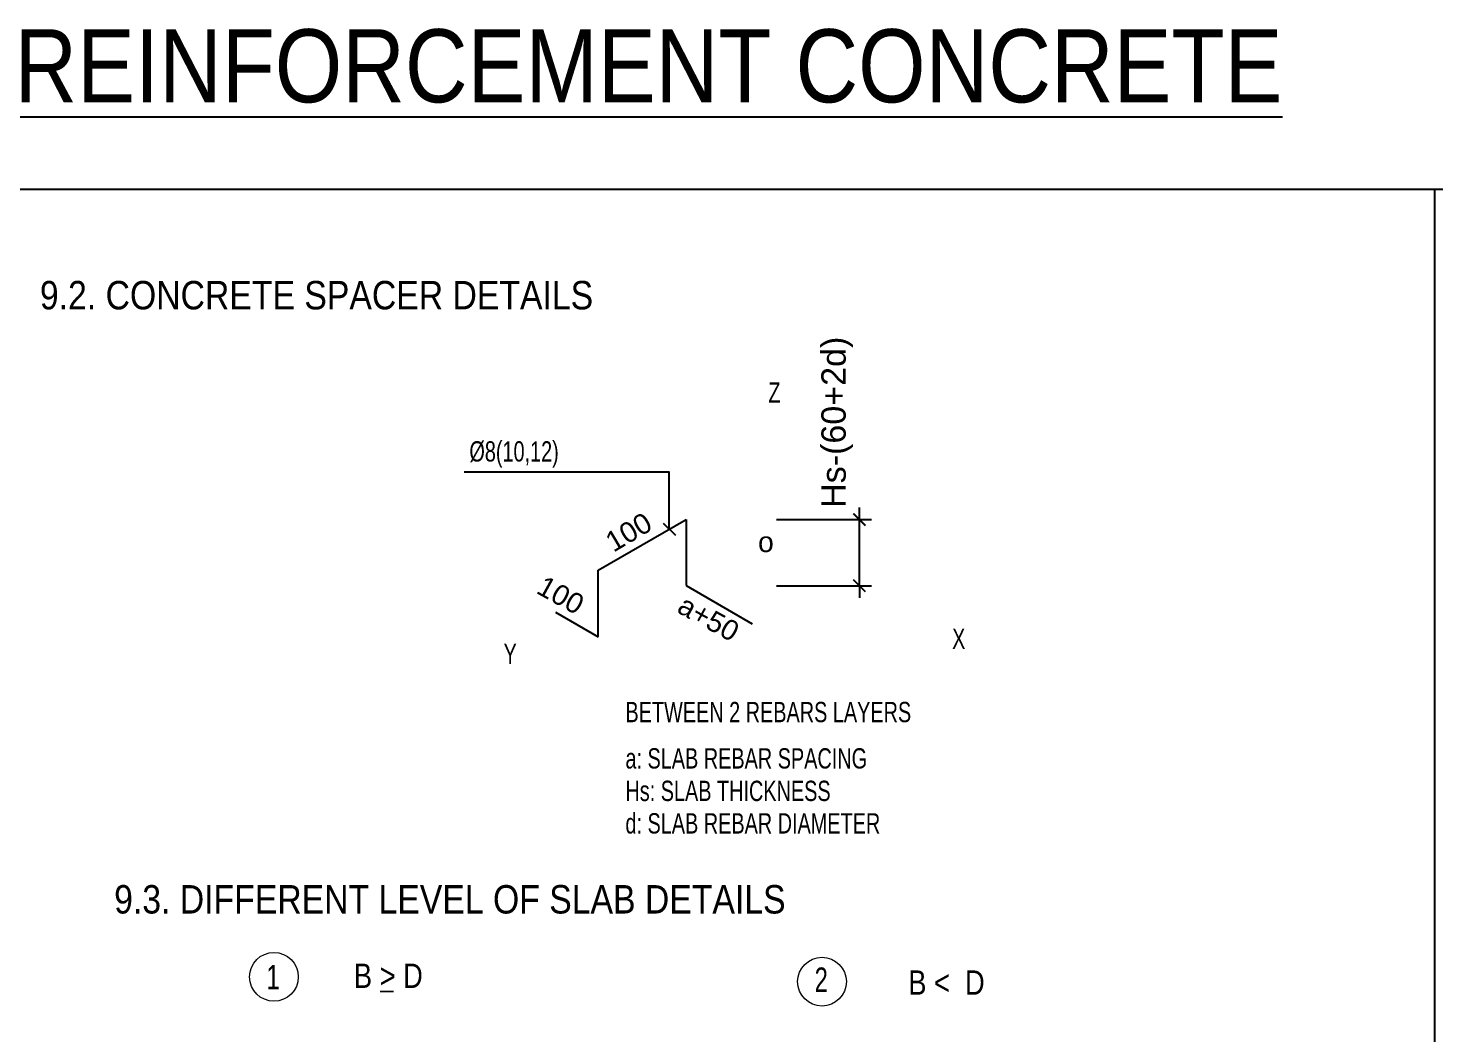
# Model space of a CAD drawing. Header units: millimetres. Extents: x -241424 to 696054, y -125618 to 93710.
# Drawn here: x 143562 to 160883, y -25280 to -12900 of the extents above; entities that cross this region are included whole.
import ezdxf
from ezdxf.enums import TextEntityAlignment as Align

# ---------------------------------------------------------------- set-up
doc = ezdxf.new("R2010")
doc.units = ezdxf.units.MM
doc.header["$LTSCALE"] = 7
doc.header["$PDMODE"] = 3
doc.layers.get('0').update_dxf_attribs({"linetype": 'CONTINUOUS'})
doc.layers.get('Defpoints').update_dxf_attribs({"color": 6, "linetype": 'CONTINUOUS'})
for name, color, linetype in [('CDC.06.TEXT', 2, 'CONTINUOUS'), ('CDC_02_DIM', 1, 'CONTINUOUS'), ('CDC_03_BORDER', 3, 'CONTINUOUS'), ('CDC_05_STEEL', 4, 'CONTINUOUS'), ('CDC_06_TEXT', 2, 'CONTINUOUS'), ('CDC_11_NOTE', 8, 'CONTINUOUS')]:
    doc.layers.add(name, color=color, linetype=linetype)
doc.layers.add('TEXT', color=7, linetype='CONTINUOUS', lineweight=13)
doc.styles.add('ARIAL', font='arial.ttf')
doc.dimstyles.new('DIM1-25', dxfattribs={"dimscale": 1.2, "dimtxt": 250, "dimasz": 125, "dimexe": 125, "dimexo": 0.06, "dimgap": 100, "dimtad": 1, "dimdec": 0, "dimzin": 0, "dimdsep": 46, "dimtxsty": 'ARIAL', "dimblk": 'ARCHTICK', "dimcen": 100, "dimdle": 125, "dimclrd": 256, "dimclre": 1, "dimclrt": 2, "dimadec": 0, "dimazin": 0, "dimtfac": 1, "dimtdec": 0, "dimtix": 1, "dimtmove": 2, "dimatfit": 0, "dimfxl": 1, "dimtolj": 1, "dimtzin": 0, "dimarcsym": 0})

# ---------------------------------------------------------------- blocks, each defined once
blk = doc.blocks.new('_ArchTick')
at = {"color": 0, "linetype": 'ByBlock', "const_width": 0.15}
blk.add_lwpolyline([(-0.5, -0.5), (0.5, 0.5)], dxfattribs=at)
blk = doc.blocks.new('*D445')
at = {"layer": 'CDC_02_DIM', "lineweight": -2, "transparency": 16777216}
for p, q in [((153797, -18949), (153797, -18799)), ((153797, -19764), (153797, -18949)), ((153797, -19764), (153797, -19914))]:
    blk.add_line(p, q, dxfattribs=at)
at = {"layer": 'CDC_02_DIM', "color": 1, "lineweight": -2, "transparency": 16777216}
for p, q in [((152776, -18949), (153947, -18949)), ((152776, -19764), (153947, -19764))]:
    blk.add_line(p, q, dxfattribs=at)
at = {"layer": 'Defpoints', "color": 0, "transparency": 16777216}
for p in [(152776, -18949), (153797, -18949), (152776, -19764)]:
    blk.add_point(p, dxfattribs=at)
at = {"layer": 'CDC_02_DIM', "lineweight": -2, "transparency": 16777216, "xscale": 150, "yscale": 150, "zscale": 150}
for p, rotation in [((153797, -18949), 270), ((153797, -19764), 90)]:
    blk.add_blockref('_ArchTick', p, dxfattribs=dict(at, rotation=rotation))
at = {"layer": 'CDC_02_DIM', "color": 2, "transparency": 16777216, "insert": (153524, -17752), "char_height": 300, "attachment_point": 5, "rotation": 90, "style": 'ARIAL'}
blk.add_mtext('\\A1;H{\\f.VnArial|b0|i0|c0|p34;s}-(60+2d)', dxfattribs=at)
blk = doc.blocks.new('_OBLIQUE')
at = {"color": 0, "linetype": 'ByBlock'}
blk.add_line((-0.5, -0.5), (0.5, 0.5), dxfattribs=at)

msp = doc.modelspace()

# ---------------------------------------------------------------- linework, layer by layer
at = {"layer": 'CDC.06.TEXT', "const_width": 24}
msp.add_lwpolyline([(147896.4, -24758.8), (148063.2, -24758.8)], dxfattribs=at)
at = {"layer": 'CDC_03_BORDER'}
for p, q in [((179814, -14884.7), (108426, -14884.7)), ((160883, -68637.3), (160883, -14884.7))]:
    msp.add_line(p, q, dxfattribs=at)
at = {"layer": 'CDC_05_STEEL'}
for p, q in [((150579.6, -19572.9), (151663.6, -18948.7)), ((151663.6, -18948.7), (151663.6, -19761.8)), ((150579.6, -20392), (150579.6, -19572.9)), ((151663.6, -19761.8), (152476.6, -20232.4)), ((150055.1, -20088.4), (150579.6, -20392))]:
    msp.add_line(p, q, dxfattribs=at)
at = {"layer": 'CDC_11_NOTE'}
for points in [[(152396.3, -17080, 0, 150, 0), (152396.3, -17427.5, 0, 0, 0), (152396.3, -19343.1, 0, 0, 0)], [(149425.8, -21058.1, 0, 150, 0), (149756.9, -20867, 0, 0, 0), (152396.3, -19343.1, 0, 0, 0)], [(155366.9, -21058.1, 0, 150, 0), (155133, -20923.1, 0, 0, 0), (152396.3, -19343.1, 0, 0, 0)]]:
    msp.add_lwpolyline(points, format="xyseb", dxfattribs=at)
msp.add_lwpolyline([(151456.2, -19068.1), (151456.2, -18367.8), (148931.3, -18367.8)], dxfattribs=at)
at = {"layer": 'TEXT', "color": 3}
for centre in [(146588.6, -24578.8), (153337, -24637.6)]:
    msp.add_circle(centre, 300, dxfattribs=at)

# ---------------------------------------------------------------- block references
at = {"layer": 'CDC_11_NOTE', "xscale": 150, "yscale": 150, "zscale": 150, "rotation": 270}
msp.add_blockref('_OBLIQUE', (151456.2, -19068.1), dxfattribs=at)

# ---------------------------------------------------------------- texts
at = {"layer": 'CDC.06.TEXT', "style": 'ARIAL'}
for s, width, p in [('B > D', 0.8, (147573.4, -24715)), ('1', 0.7, (146496.7, -24731.2)), ('2', 0.7, (153246.2, -24763.3)), ('B <  D', 0.8, (154399.3, -24798.7))]:
    msp.add_text(s, height=300, dxfattribs=dict(at, width=width)).set_placement(p)
at = {"layer": 'CDC_06_TEXT', "style": 'ARIAL'}
for s, height, width, p in [('%%uGENERAL FORMING OF REINFORCEMENT CONCRETE', 900, 0.85, (144935.9, -13813.7)), ('Z', 250, 0.7, (152751.4, -17510.2)), ('X', 250, 0.7, (155020.3, -20542.1)), ('Y', 250, 0.7, (149497.2, -20726.3))]:
    msp.add_text(s, height=height, dxfattribs=dict(at, width=width)).set_placement(p, align=Align.CENTER)
at = {"layer": 'CDC_06_TEXT', "color": 4, "style": 'ARIAL', "width": 0.85}
for s, p in [('9.2. CONCRETE SPACER DETAILS', (143707, -16187.2)), ('9.3. DIFFERENT LEVEL OF SLAB DETAILS', (144620.9, -23624))]:
    msp.add_text(s, height=350, dxfattribs=at).set_placement(p, align=Align.MIDDLE_LEFT)
at = {"layer": 'CDC_06_TEXT', "style": 'ARIAL', "width": 0.7}
for s, p in [('%%C8(10,12)', (148995.1, -18235.4)), ('BETWEEN 2 REBARS LAYERS', (150916.6, -21444)), ('a: SLAB REBAR SPACING', (150916.6, -22014.3)), ('Hs: SLAB THICKNESS', (150916.6, -22414.3)), ('d: SLAB REBAR DIAMETER', (150916.6, -22814.3))]:
    msp.add_text(s, height=250, dxfattribs=at).set_placement(p)
at = {"layer": 'CDC_06_TEXT', "style": 'ARIAL'}
for s, rotation, p in [('100', 30.62867, (151018.9, -19210.8)), ('100', 331.10532, (150059.7, -19988.7)), ('a+50 ', 331.10532, (151922.9, -20296))]:
    msp.add_text(s, height=250, rotation=rotation, dxfattribs=at).set_placement(p, align=Align.CENTER)
msp.add_text('o', height=250, dxfattribs=at).set_placement((152645.8, -19349.4), align=Align.CENTER)

# ---------------------------------------------------------------- dimensions: what is measured, and where the dimension line sits
at = {"layer": 'CDC_02_DIM'}
dim = msp.add_linear_dim(base=(153797.3, -18948.7), p1=(152776, -19764), p2=(152776, -18948.7), angle=90, text='H{\\f.VnArial|b0|i0|c0|p34;s}-(60+2d)', dimstyle='DIM1-25', override={"dimtxsty": 'ARIAL'}, dxfattribs=at)
dim.commit()
dim.dimension.update_dxf_attribs({"geometry": '*D445', "text_midpoint": (153524, -17751.9), "dimtype": 161})

doc.saveas('drawing.dxf')
